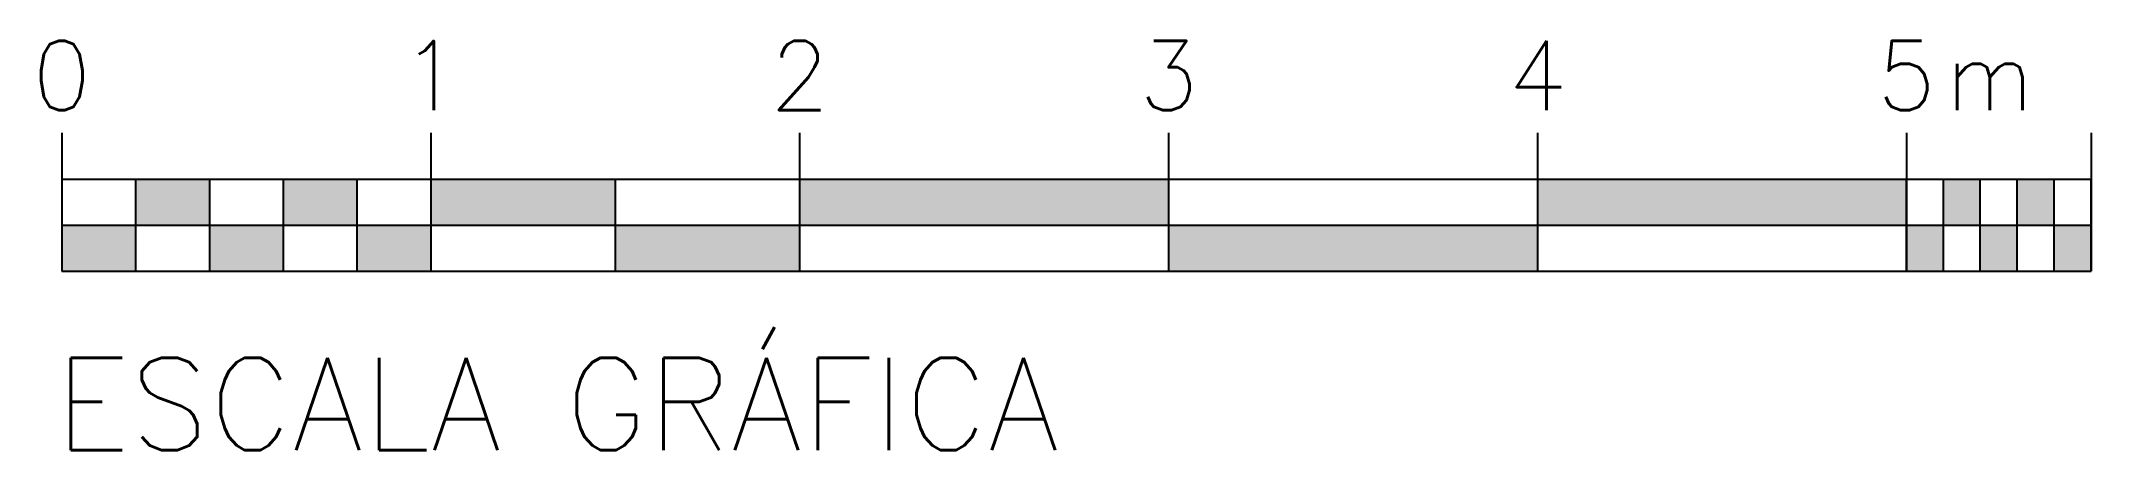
# Model space of a CAD drawing. Header units: millimetres. Extents: x 138.17 to 143.72, y 110.36 to 111.47.
import ezdxf
from ezdxf.enums import TextEntityAlignment as Align

# ---------------------------------------------------------------- set-up
doc = ezdxf.new("R2010")
doc.units = ezdxf.units.MM
doc.header["$LTSCALE"] = 0.02
doc.layers.add('1-Escalas_Gráficas', color=1, linetype='Continuous')
doc.styles.add('r60', font='romans.shx')
doc.styles.add('r80', font='romans.shx')

msp = doc.modelspace()

# ---------------------------------------------------------------- hatches: boundary and pattern name
at = {"layer": '1-Escalas_Gráficas'}
h = msp.add_hatch(color=256, dxfattribs=at)
h.paths.add_polyline_path([(138.4239, 110.8435), (138.4239, 110.9685), (138.2239, 110.9685), (138.2239, 110.8435)])
h.paths.add_polyline_path([(138.4239, 111.0935), (138.4239, 110.9685), (138.6239, 110.9685), (138.6239, 111.0935)])
h.paths.add_polyline_path([(138.6239, 110.9685), (138.6239, 110.8435), (138.8239, 110.8435), (138.8239, 110.9685)])
h.paths.add_polyline_path([(138.8239, 111.0935), (138.8239, 110.9685), (139.0239, 110.9685), (139.0239, 111.0935)])
h.paths.add_polyline_path([(139.0239, 110.9685), (139.0239, 110.8435), (139.2239, 110.8435), (139.2239, 110.9685)])
h = msp.add_hatch(color=256, dxfattribs=at)
h.paths.add_polyline_path([(139.7239, 111.0935), (139.2239, 111.0935), (139.2239, 110.9685), (139.7239, 110.9685)])
h.paths.add_polyline_path([(140.2239, 110.9685), (139.7239, 110.9685), (139.7239, 110.8435), (140.2239, 110.8435)])
h.paths.add_polyline_path([(141.2239, 111.0935), (140.2239, 111.0935), (140.2239, 110.9685), (141.2239, 110.9685)])
h.paths.add_polyline_path([(142.2239, 110.9685), (141.2239, 110.9685), (141.2239, 110.8435), (142.2239, 110.8435)])
h.paths.add_polyline_path([(143.2239, 111.0935), (142.2239, 111.0935), (142.2239, 110.9685), (143.2239, 110.9685)])
h = msp.add_hatch(color=256, dxfattribs=at)
h.paths.add_polyline_path([(143.3239, 110.9685), (143.2239, 110.9685), (143.2239, 110.8435), (143.3239, 110.8435)])
h.paths.add_polyline_path([(143.4239, 111.0935), (143.3239, 111.0935), (143.3239, 110.9685), (143.4239, 110.9685)])
h.paths.add_polyline_path([(143.5239, 110.9685), (143.4239, 110.9685), (143.4239, 110.8435), (143.5239, 110.8435)])
h.paths.add_polyline_path([(143.6239, 111.0935), (143.5239, 111.0935), (143.5239, 110.9685), (143.6239, 110.9685)])
h.paths.add_polyline_path([(143.7239, 110.9685), (143.6239, 110.9685), (143.6239, 110.8435), (143.7239, 110.8435)])

# ---------------------------------------------------------------- linework, layer by layer
for p, q in [((138.2239, 111.2185), (138.2239, 111.0935)), ((139.2239, 111.2185), (139.2239, 111.0935)), ((140.2239, 111.2185), (140.2239, 111.0935)), ((141.2239, 111.2185), (141.2239, 111.0935)), ((142.2239, 111.2185), (142.2239, 111.0935)), ((143.2239, 111.2185), (143.2239, 111.0935)), ((143.2239, 111.2185), (143.2239, 111.0935)), ((143.7239, 111.2185), (143.7239, 111.0935)), ((138.2239, 111.0935), (138.2239, 110.8435)), ((138.2239, 111.0935), (143.7239, 111.0935)), ((138.4239, 111.0935), (138.4239, 110.8435)), ((138.6239, 111.0935), (138.6239, 110.8435)), ((138.8239, 111.0935), (138.8239, 110.8435)), ((139.0239, 111.0935), (139.0239, 110.8435)), ((139.2239, 111.0935), (139.2239, 110.8435)), ((139.7239, 111.0935), (139.7239, 110.8435)), ((140.2239, 111.0935), (140.2239, 110.8435)), ((141.2239, 111.0935), (141.2239, 110.8435)), ((142.2239, 111.0935), (142.2239, 110.8435)), ((143.2239, 111.0935), (143.2239, 110.8435)), ((143.2239, 110.8435), (143.2239, 111.0935)), ((143.2239, 110.8435), (143.2239, 111.0935)), ((143.2239, 111.0935), (143.2239, 110.8435)), ((143.3239, 110.8435), (143.3239, 111.0935)), ((143.4239, 110.8435), (143.4239, 111.0935)), ((143.5239, 110.8435), (143.5239, 111.0935)), ((143.6239, 110.8435), (143.6239, 111.0935)), ((143.7239, 110.8435), (143.7239, 111.0935)), ((143.7239, 111.0935), (143.7239, 110.8435)), ((138.2239, 110.9685), (143.7239, 110.9685)), ((138.2239, 110.8435), (143.7239, 110.8435))]:
    msp.add_line(p, q, dxfattribs=at)

# ---------------------------------------------------------------- texts
at = {"layer": '1-Escalas_Gráficas', "color": 2, "style": 'r60'}
for s, p in [('0', (138.2239, 111.2807)), ('1', (139.2239, 111.2807)), ('2', (140.2239, 111.2807)), ('3', (141.2239, 111.2807)), ('4', (142.2239, 111.2807)), ('5', (143.2239, 111.2807))]:
    msp.add_text(s, height=0.1875, dxfattribs=at).set_placement(p, align=Align.CENTER)
at = {"layer": '1-Escalas_Gráficas', "color": 2}
for s, height, style, p in [('m', 0.1875, 'r60', (143.3293, 111.2807)), ('ESCALA GRÁFICA', 0.25, 'r80', (138.2053, 110.3583))]:
    msp.add_text(s, height=height, dxfattribs=dict(at, style=style)).set_placement(p)

doc.saveas('drawing.dxf')
